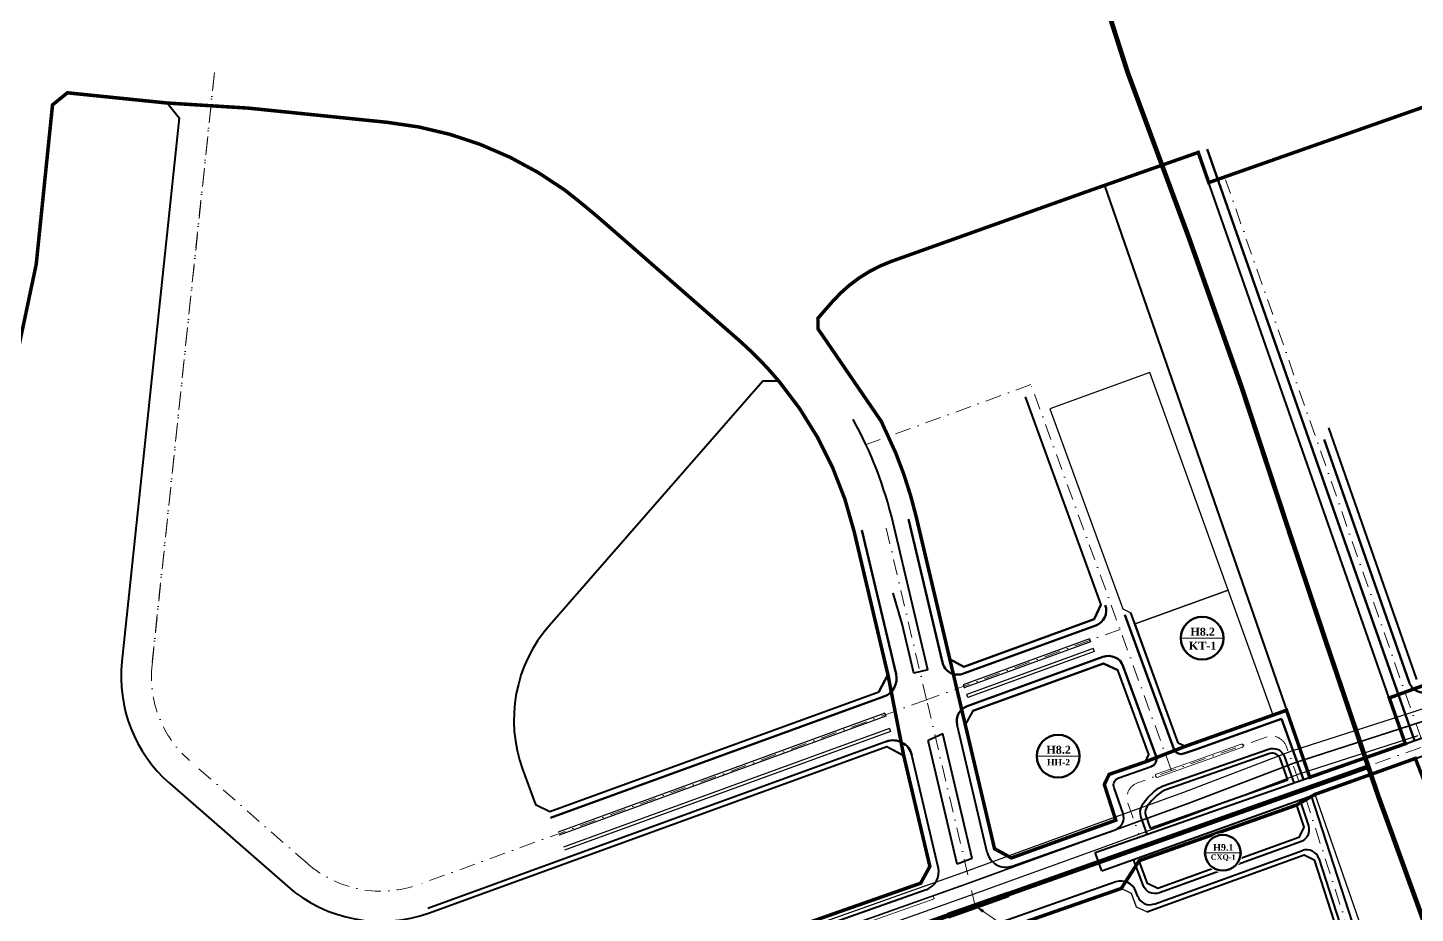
# Model space of a CAD drawing. Header units: millimetres. Extents: x 583747 to 595948, y 2304962 to 2309584.
# Drawn here: x 591019 to 591889, y 2307919 to 2308474 of the extents above; entities that cross this region are included whole.
import ezdxf

# ---------------------------------------------------------------- set-up
doc = ezdxf.new("R2010")
doc.units = ezdxf.units.MM
doc.set_wipeout_variables(frame=1)
for name, pattern in [('DASHDOT', [1, 0.5, -0.25, 0, -0.25]), ('DASHED', [4.5, 3, -1.5]), ('PHANTOM2', [1.25, 0.625, -0.125, 0.125, -0.125, 0.125, -0.125]), ('RANHGIOI', [10, 6, -1.7, 0.6, -1.7]), ('RGXA', [10.3, 6, -2, 0.3, -2])]:
    doc.linetypes.add(name, pattern=pattern)
for name, color, linetype, lineweight in [('00_bo_sdd', 7, 'Continuous', 30), ('00_o pho', 2, 'RANHGIOI', 13), ('00_tim_duong', 1, 'DASHDOT', 13), ('DUONG', 5, 'Continuous', 80), ('HE', 7, 'Continuous', 40), ('KT-DIEN110', 1, 'Continuous', 30), ('Rgphuong', 5, 'RGXA', 13), ('TOADO', 7, 'Continuous', 13), ('TREE1', 93, 'Continuous', 13), ('vong tron', 7, 'Continuous', 13)]:
    doc.layers.add(name, color=color, linetype=linetype, lineweight=lineweight)
doc.styles.add('STYLE3', font='Vharialb.ttf', dxfattribs={"height": 10})
doc.styles.add('TXT', font='vntime.TTF', dxfattribs={"height": 1})
doc.dimstyles.new('11', dxfattribs={"dimtxt": 7.5, "dimasz": 7.5, "dimexe": 5, "dimexo": 10, "dimgap": 3, "dimtad": 1, "dimzin": 9, "dimdsep": 46, "dimtxsty": 'STYLE3', "dimcen": 0.05, "dimclrd": 7, "dimclre": 7, "dimclrt": 7, "dimaunit": 1, "dimadec": 4, "dimazin": 0, "dimtfac": 1, "dimtofl": 0, "dimtmove": 1, "dimatfit": 3, "dimfxl": 1, "dimtolj": 1, "dimtzin": 9, "dimarcsym": 0})

# ---------------------------------------------------------------- blocks, each defined once
blk = doc.blocks.new('dfsdf')
at = {"layer": '00_bo_sdd'}
blk.add_lwpolyline([(12478.55, 13238.14), (12632.06, 12797.25, -0.050631), (12658.27, 12697.79, -0.127789), (12642.01, 12531.73, -0.078072), (12590.67, 12439.45, -0.029988), (12502.96, 12340.13), (12503.12, 12332.97), (12540.5, 12298.11)], format="xyb", dxfattribs=at)
blk = doc.blocks.new('www')
for p, q in [((18372.284, 15212.306), (18293.094, 15183.483)), ((18372.968, 15210.427), (18293.778, 15181.604)), ((18243.975, 15165.605), (18039.1, 15091.037)), ((18244.551, 15163.687), (18039.784, 15089.157)), ((18274.905, 15049.327), (18086.797, 14982.852)), ((18274.239, 15051.213), (18274.905, 15049.327)), ((18320.618, 15053.285), (18300.347, 15046.121)), ((18321.618, 15050.456), (18301.188, 15043.236)), ((18320.618, 15053.285), (18321.618, 15050.456)), ((18320.618, 15053.285), (18321.618, 15050.456)), ((18300.347, 15046.121), (18283.074, 15040.017)), ((18301.188, 15043.236), (18284.073, 15037.188))]:
    blk.add_line(p, q)
for points in [[(18414.033, 15127.322), (18440.46, 15136.611), (18467.447, 15146.231)], [(18414.698, 15125.436), (18441.135, 15134.728), (18468.122, 15144.349)], [(18468.122, 15144.349), (18468.344, 15144.557), (18468.531, 15144.774), (18468.661, 15145.002), (18468.74, 15145.223), (18468.756, 15145.442), (18468.716, 15145.64), (18468.616, 15145.827), (18468.476, 15145.978), (18468.273, 15146.096), (18468.027, 15146.187), (18467.757, 15146.227), (18467.456, 15146.235)], [(18414.042, 15127.326), (18413.898, 15127.167), (18413.792, 15126.99), (18413.719, 15126.782), (18413.686, 15126.579), (18413.698, 15126.371), (18413.751, 15126.166), (18413.842, 15125.976), (18413.957, 15125.805), (18414.116, 15125.661), (18414.297, 15125.545), (18414.492, 15125.478), (18414.698, 15125.436)]]:
    blk.add_lwpolyline(points)
at = {"layer": '00_bo_sdd'}
for p, q in [((18254.838, 15221.623), (18249.273, 15240.859)), ((18262.116, 15190.77), (18254.838, 15221.623)), ((18372.284, 15212.306), (18293.094, 15183.483)), ((18372.968, 15210.427), (18293.778, 15181.604)), ((18374.508, 15206.198), (18295.317, 15177.375)), ((18374.508, 15206.198), (18295.317, 15177.375)), ((18375.192, 15204.319), (18296.001, 15175.496)), ((18375.192, 15204.319), (18296.001, 15175.496)), ((18270.875, 15192.836), (18262.116, 15190.77)), ((18293.094, 15183.483), (18293.778, 15181.604)), ((18293.094, 15183.483), (18293.778, 15181.604)), ((18296.001, 15175.496), (18295.317, 15177.375)), ((18296.001, 15175.496), (18295.317, 15177.375)), ((18243.975, 15165.605), (18039.1, 15091.037)), ((18244.551, 15163.687), (18039.784, 15089.157)), ((18243.975, 15165.605), (18244.551, 15163.687)), ((18243.975, 15165.605), (18244.551, 15163.687)), ((18246.854, 15156.011), (18042.52, 15081.64)), ((18246.854, 15156.011), (18042.52, 15081.64)), ((18247.429, 15154.092), (18043.204, 15079.761)), ((18247.429, 15154.092), (18043.204, 15079.761)), ((18246.854, 15156.011), (18247.429, 15154.092)), ((18246.854, 15156.011), (18247.429, 15154.092)), ((18280.357, 15152.639), (18271.072, 15148.444)), ((18298.801, 15074.45), (18280.357, 15152.639)), ((18289.317, 15071.098), (18271.072, 15148.444)), ((18298.801, 15074.45), (18289.317, 15071.098)), ((18320.618, 15053.285), (18300.347, 15046.121)), ((18321.618, 15050.456), (18301.188, 15043.236)), ((18300.347, 15046.121), (18283.074, 15040.017)), ((18301.188, 15043.236), (18284.073, 15037.188))]:
    blk.add_line(p, q, dxfattribs=at)
for points in [[(18410.062, 15379.298), (18347.466, 15356.514), (18393.125, 15231.065), (18398.252, 15228.675), (18400.817, 15221.627), (18459.191, 15242.873)], [(18459.191, 15242.873), (18400.817, 15221.627), (18427.953, 15147.072), (18432.473, 15144.933), (18436.956, 15146.509), (18487.417, 15164.497)], [(18503.411, 15087.776), (18506.578, 15094.235), (18502.135, 15108.018), (18403.457, 15073.108), (18408.655, 15058.827), (18415.067, 15055.829)], [(18503.411, 15087.776), (18506.578, 15094.235), (18502.135, 15108.018), (18403.457, 15073.108), (18408.655, 15058.827), (18415.067, 15055.829)], [(18536.176, 15002.436), (18513.178, 15073.766), (18506.942, 15076.824), (18408.19, 15041.1), (18401.781, 15044.089), (18398.655, 15052.677), (18392.231, 15055.709), (18289.212, 15019.304), (18286.145, 15012.917), (18317.164, 14924.072), (18323.52, 14921.036), (18533.003, 14995.993)]]:
    blk.add_lwpolyline(points, close=True, dxfattribs=at)
blk.add_lwpolyline([(18270.875, 15192.836), (18249.119, 15285.068, 0.0682488), (18224.195, 15349.722)], format="xyb", dxfattribs=at)
at = {"layer": '00_bo_sdd', "elevation": 0.837}
blk.add_lwpolyline([(18459.191, 15242.873), (18400.817, 15221.627), (18427.953, 15147.072), (18432.473, 15144.933), (18436.956, 15146.509), (18487.417, 15164.497)], close=True, dxfattribs=at)
at = {"layer": '00_bo_sdd'}
for points in [[(18372.284, 15212.306), (18372.968, 15210.427)], [(18374.508, 15206.198), (18375.192, 15204.319)], [(18583.431, 15119.633), (18576.551, 15137.278), (18548.678, 15127.297), (18553.354, 15113.495), (18583.225, 15031.307), (18613.069, 14954.656), (18678.617, 14776.361), (18722.631, 14671.12), (18747.758, 14616.742), (18776.816, 14565.015), (18783.767, 14583.87), (18789.264, 14593.635), (18756.905, 14675.707)]]:
    blk.add_lwpolyline(points, dxfattribs=at)
blk.add_lwpolyline([(18500.39, 15121.993), (18494.56, 15138.275, 0.4116365), (18484.398, 15143.133), (18418.37, 15120.143), (18415.465, 15118.564), (18412.552, 15116.333), (18408.923, 15112.767), (18406.003, 15109.065), (18405.07, 15107.337, 0.2118729), (18404.565, 15100.868), (18408.487, 15089.768)], format="xyb", close=True, dxfattribs=at)
at = {"layer": '00_o pho', "color": 2, "linetype": 'PHANTOM2', "ltscale": 10, "const_width": 2.2}
blk.add_lwpolyline([(18588.113, 15547.971), (18447.047, 15498.362), (18440.437, 15517.238), (18417.743, 15509.257), (18434.835, 15463.098), (18467.604, 15370.193), (18497.884, 15278.187), (18521.978, 15206.118), (18545.158, 15137.69), (18570.271, 15146.495), (18560.205, 15175.238), (18675.854, 15217.33, -0.3307517)], format="xyb", dxfattribs=at)
at = {"layer": '00_o pho', "color": 2, "linetype": 'PHANTOM2', "ltscale": 10, "const_width": 2.2, "elevation": 0.837}
blk.add_lwpolyline([(17722.206, 15547.045), (17711.978, 15447.066), (17694.111, 15362.531), (17675.295, 15246.998), (17673.098, 15221.902), (17670.901, 15198.11), (17647.156, 15062.329, 0.3699612), (17716.712, 14944.675), (17771.706, 14925.95, 0.1677695), (17889.192, 14926.45), (18266.454, 15059.068), (18272.204, 15069.6), (18255.813, 15139.086), (18245.929, 15189.699), (18224.787, 15279.329, 0.1163427), (18177.591, 15373.802, 0.0377727), (18153.423, 15398.703), (18069.914, 15471.707, 0.0140726), (18043.359, 15493.635, 0.1319142), (17931.9, 15536.132), (17844.96, 15545.026), (17794.045, 15548.225), (17731.511, 15554.622)], format="xyb", close=True, dxfattribs=at)
at = {"layer": '00_o pho', "color": 2, "linetype": 'PHANTOM2', "ltscale": 10, "const_width": 2.2}
blk.add_lwpolyline([(18497.884, 15278.187), (18467.604, 15370.193), (18434.835, 15463.098), (18417.743, 15509.257), (18381.668, 15496.57), (18369.385, 15492.25), (18248.027, 15448.927, 0.126517), (18211.047, 15423.587), (18202.029, 15413.27), (18202.069, 15406.644), (18241.761, 15348.592), (18250.774, 15328.886, -0.0393185), (18263.718, 15288.513), (18284.702, 15199.556), (18312.749, 15080.658), (18323.281, 15074.907), (18388.747, 15098.566), (18381.567, 15120.959), (18384.616, 15127.302), (18407.292, 15135.138), (18432.473, 15144.933), (18495.797, 15167.481), (18510.36, 15125.488), (18545.158, 15137.69), (18521.978, 15206.118)], format="xyb", close=True, dxfattribs=at)
for points in [[(18585.535, 15114.236), (18576.551, 15137.278), (18548.678, 15127.297), (18553.354, 15113.495), (18583.225, 15031.307)], [(18495.797, 15167.481), (18510.36, 15125.488), (18545.158, 15137.69)], [(18583.225, 15031.307), (18553.354, 15113.495), (18548.678, 15127.297), (18513.616, 15114.742), (18502.102, 15108.086), (18502.102, 15108.086), (18502.102, 15108.086), (18502.102, 15108.086), (18403.425, 15073.176), (18392.199, 15055.777), (17855.798, 14868.674)]]:
    blk.add_lwpolyline(points, dxfattribs=at)
at = {"layer": '00_tim_duong', "ltscale": 20}
for points in [[(18391.42, 15218.207), (18270.164, 15174.073), (17952.025, 15058.28, -0.2733706), (17882.015, 15071.356), (17808.112, 15135.956, -0.2440495), (17784.567, 15195.997), (17823.706, 15567.305), (17784.567, 15195.997), (17823.706, 15567.305)], [(18391.42, 15218.207), (18270.164, 15174.073), (17952.025, 15058.28, -0.2733706), (17882.015, 15071.356), (17808.112, 15135.956, -0.2440495), (17784.567, 15195.997), (17823.706, 15567.305), (17784.567, 15195.997), (17823.706, 15567.305)], [(18503.429, 15123.058), (18495.731, 15144.651, 0.4141715), (18482.955, 15150.713), (18402.443, 15122.026, 0.4114085), (18396.348, 15109.34), (18403.042, 15089.969)], [(18503.429, 15123.058), (18495.731, 15144.651, 0.4141715), (18482.955, 15150.713), (18402.443, 15122.026, 0.4114085), (18396.348, 15109.34), (18403.042, 15089.969)]]:
    blk.add_lwpolyline(points, format="xyb", dxfattribs=at)
for points in [[(18580.179, 15149.968), (18457.582, 15500.045)], [(18580.179, 15149.968), (18457.582, 15500.045)], [(18423.674, 15129.591), (18335.566, 15371.666), (18227.444, 15332.313)], [(18423.674, 15129.591), (18335.566, 15371.666), (18227.444, 15332.313)], [(18270.164, 15174.073), (18244.252, 15283.92)], [(18693.561, 15184.784), (18042.52, 14952.054)], [(18300.647, 15044.847), (18270.164, 15174.073)], [(18300.647, 15044.847), (18270.164, 15174.073)], [(18507.724, 15112.68), (18544.912, 14997.339)], [(18507.724, 15112.68), (18544.912, 14997.339)]]:
    blk.add_lwpolyline(points, dxfattribs=at)
at = {"layer": 'DUONG'}
for p, q in [((18575.932, 15148.48), (18446.097, 15519.228)), ((18575.932, 15148.48), (18446.097, 15519.228)), ((18572.608, 15185.203), (18519.363, 15337.243)), ((18572.608, 15185.203), (18519.363, 15337.243)), ((18280.041, 15197.538), (18258.852, 15287.364)), ((18280.041, 15197.538), (18258.852, 15287.364)), ((18250.979, 15190.07), (18229.653, 15280.476)), ((18250.979, 15190.07), (18229.653, 15280.476)), ((18394.493, 15227.307), (18425.059, 15143.329)), ((18394.493, 15227.307), (18425.059, 15143.329)), ((18376.169, 15220.637), (18293.194, 15190.437)), ((18376.169, 15220.637), (18293.194, 15190.437)), ((18380.66, 15200.988), (18295.601, 15170.029)), ((18380.66, 15200.988), (18295.601, 15170.029)), ((18414.008, 15138.604), (18393.478, 15195.012)), ((18414.008, 15138.604), (18393.478, 15195.012)), ((18243.404, 15176.039), (18034.391, 15099.965)), ((18243.404, 15176.039), (18034.391, 15099.965)), ((18438.291, 15142.739), (18492.706, 15162.136)), ((18438.291, 15142.739), (18492.706, 15162.136)), ((18506.533, 15124.147), (18492.706, 15162.136)), ((18506.533, 15124.147), (18492.706, 15162.136)), ((18431.415, 15140.322), (18438.291, 15142.739)), ((18431.415, 15140.322), (18438.291, 15142.739))]:
    blk.add_line(p, q, dxfattribs=at)
at = {"layer": 'DUONG', "lineweight": 40}
for p, q in [((18375.729, 15078.282), (18690.359, 15188.602)), ((18375.729, 15078.282), (18690.359, 15188.602)), ((18379.911, 15066.863), (18693.534, 15179.169)), ((18379.911, 15066.863), (18693.534, 15179.169)), ((18308.154, 15078.358), (18289.288, 15158.336)), ((18308.154, 15078.358), (18289.288, 15158.336)), ((18245.093, 15147.921), (17957.498, 15043.245)), ((18245.093, 15147.921), (17957.498, 15043.245)), ((18277.479, 15069.016), (18260.876, 15139.4)), ((18277.479, 15069.016), (18260.876, 15139.4)), ((18511.293, 15113.83), (18548.481, 14998.49)), ((18511.293, 15113.83), (18548.481, 14998.49)), ((18379.911, 15066.863), (18375.887, 15078.338)), ((18379.911, 15066.863), (18375.887, 15078.338)), ((18412.802, 15045.971), (18505.754, 15079.585)), ((18412.802, 15045.971), (18505.754, 15079.585)), ((18516.088, 15074.517), (18539.08, 15003.208)), ((18516.088, 15074.517), (18539.08, 15003.208)), ((18388.691, 15059.841), (18289.381, 15024.746)), ((18388.691, 15059.841), (18289.381, 15024.746)), ((18269.798, 15054.947), (18084.464, 14989.452)), ((18269.798, 15054.947), (18084.464, 14989.452)), ((18402.516, 15050.821), (18401.42, 15053.832)), ((18402.516, 15050.821), (18401.42, 15053.832))]:
    blk.add_line(p, q, dxfattribs=at)
for points in [[(18408.487, 15089.768), (18404.565, 15100.868, -0.2118729), (18405.07, 15107.337), (18406.003, 15109.065), (18408.923, 15112.767), (18412.552, 15116.333), (18415.465, 15118.564), (18418.37, 15120.143), (18484.398, 15143.133, -0.4116365), (18494.56, 15138.275), (18500.39, 15121.993)], [(18408.487, 15089.768), (18404.565, 15100.868, -0.2118729), (18405.07, 15107.337), (18406.003, 15109.065), (18408.923, 15112.767), (18412.552, 15116.333), (18415.465, 15118.564), (18418.37, 15120.143), (18484.398, 15143.133, -0.4116365), (18494.56, 15138.275), (18500.39, 15121.993)], [(18323.832, 15069.799), (18388.429, 15092.627, 0.4142136), (18393.307, 15102.835), (18387.666, 15118.797, -0.4162606), (18390.747, 15125.189), (18410.948, 15132.169)], [(18323.832, 15069.799), (18388.429, 15092.627, 0.4142136), (18393.307, 15102.835), (18387.666, 15118.797, -0.4162606), (18390.747, 15125.189), (18410.948, 15132.169)], [(18504.228, 15111.301), (18509.486, 15094.992, -0.4039723), (18504.593, 15085.014), (18416.077, 15053.004, -0.4136061), (18405.839, 15057.791), (18399.954, 15073.961)], [(18504.228, 15111.301), (18509.486, 15094.992, -0.4039723), (18504.593, 15085.014), (18416.077, 15053.004, -0.4136061), (18405.839, 15057.791), (18399.954, 15073.961)]]:
    blk.add_lwpolyline(points, format="xyb", dxfattribs=at)
blk.add_lwpolyline([(18504.195, 15111.368), (18504.207, 15111.335)], dxfattribs=at)
blk.add_lwpolyline([(18504.195, 15111.368), (18504.207, 15111.335)], dxfattribs=at)
at = {"layer": 'DUONG'}
for centre, radius, start, end in [((18372.749, 15230.034), 10, 290, 20), ((18372.749, 15230.034), 10, 290, 20), ((18289.774, 15199.834), 10, 193.272792, 290), ((18289.774, 15199.834), 10, 193.272792, 290), ((18384.081, 15191.591), 10, 20, 110), ((18384.081, 15191.591), 10, 20, 110), ((18239.299, 15187.315), 12, 290, 13.272792), ((18239.299, 15187.315), 12, 290, 13.272792), ((18582.046, 15188.508), 10, 199.300171, 290), ((18582.046, 15188.508), 10, 199.300171, 290), ((18299.021, 15160.632), 10, 110, 193.272792), ((18299.021, 15160.632), 10, 110, 193.272792), ((18249.197, 15136.645), 12, 13.272792, 110), ((18249.197, 15136.645), 12, 13.272792, 110), ((18409.31, 15136.893), 5, 289.126977, 20), ((18409.31, 15136.893), 5, 289.126977, 20), ((18429.757, 15145.039), 5, 200, 289.365906), ((18429.757, 15145.039), 5, 200, 289.365906)]:
    blk.add_arc(centre, radius, start, end, dxfattribs=at)
at = {"layer": 'DUONG', "lineweight": 40}
for centre, radius, start, end in [((18319.833, 15081.113), 12, 193.272792, 289.462684), ((18319.833, 15081.113), 12, 193.272792, 289.462684), ((18508.474, 15072.062), 8, 17.870528, 109.881144), ((18508.474, 15072.062), 8, 17.870528, 109.881144), ((18265.8, 15066.261), 12, 289.462684, 13.272792), ((18265.8, 15066.261), 12, 289.462684, 13.272792), ((18392.023, 15050.412), 10, 20, 109.462684), ((18392.023, 15050.412), 10, 20, 109.462684), ((18410.034, 15053.557), 8, 200, 290), ((18410.034, 15053.557), 8, 200, 290)]:
    blk.add_arc(centre, radius, start, end, dxfattribs=at)
at = {"layer": 'HE'}
for p, q in [((18522.104, 15344.546), (18577.347, 15186.797)), ((18284.702, 15199.556), (18263.718, 15288.512)), ((18284.702, 15199.556), (18263.718, 15288.512)), ((18254.838, 15221.623), (18249.273, 15240.859)), ((18375.204, 15224.543), (18379.43, 15233.606)), ((18375.204, 15224.543), (18379.43, 15233.606)), ((18293.501, 15194.805), (18375.204, 15224.543)), ((18427.953, 15147.072), (18398.252, 15228.675)), ((18427.953, 15147.072), (18398.252, 15228.675)), ((18262.116, 15190.77), (18254.838, 15221.623)), ((18284.702, 15199.556), (18293.501, 15194.805)), ((18299.189, 15167.078), (18381.022, 15196.863)), ((18381.022, 15196.863), (18390.085, 15192.637)), ((18245.929, 15189.699), (18240.228, 15179.14)), ((18245.929, 15189.699), (18240.228, 15179.14)), ((18270.875, 15192.836), (18262.116, 15190.77)), ((18409.439, 15139.653), (18390.085, 15192.637)), ((18409.439, 15139.653, -0.837), (18390.085, 15192.637)), ((18034.03, 15104.09), (18240.228, 15179.14)), ((18299.189, 15167.078), (18294.439, 15158.279)), ((18299.189, 15167.078), (18294.439, 15158.279)), ((18436.956, 15146.509), (18487.417, 15164.497)), ((18436.956, 15146.509), (18487.417, 15164.497, 0.837)), ((18280.357, 15152.639), (18271.072, 15148.444)), ((18298.801, 15074.45), (18280.357, 15152.639)), ((18312.749, 15080.658), (18294.439, 15158.279)), ((18312.749, 15080.658), (18294.439, 15158.279)), ((17958.524, 15040.426), (18245.254, 15144.787)), ((18245.254, 15144.787), (18255.813, 15139.086)), ((18289.317, 15071.098), (18271.072, 15148.444)), ((18427.953, 15147.072), (18432.473, 15144.933)), ((18432.473, 15144.933), (18436.956, 15146.509)), ((18432.473, 15144.933), (18436.956, 15146.509)), ((18272.204, 15069.6), (18255.813, 15139.086)), ((18272.204, 15069.6), (18255.813, 15139.086)), ((18407.292, 15135.138), (18409.439, 15139.653)), ((18407.292, 15135.138, -0.837), (18409.439, 15139.653, -0.837)), ((18403.425, 15073.176), (18502.102, 15108.086)), ((18403.425, 15073.176), (18502.102, 15108.086)), ((18323.281, 15074.907), (18372.385, 15092.26)), ((18372.385, 15092.26), (18372.218, 15092.731)), ((18372.385, 15092.26), (18372.218, 15092.731)), ((18388.747, 15098.566), (18389.057, 15099.914)), ((18298.801, 15074.45), (18289.317, 15071.098)), ((18312.749, 15080.658), (18323.281, 15074.907)), ((18266.454, 15059.068), (18272.204, 15069.6)), ((18082.797, 14994.166), (18266.454, 15059.068))]:
    blk.add_line(p, q, dxfattribs=at)
for points in [[(17794.012, 15548.293), (17801.576, 15538.976), (17765.639, 15198.057, 0.2440495), (17795.575, 15121.719), (17869.478, 15057.118, 0.2733706), (17958.492, 15040.494), (18245.222, 15144.855), (18255.781, 15139.154), (18272.172, 15069.668), (18266.422, 15059.136), (18082.765, 14994.234), (18019.039, 14971.98), (17889.16, 14926.518, -0.1677695), (17771.674, 14926.018), (17716.68, 14944.743, -0.3699613), (17647.124, 15062.397), (17670.869, 15196.874), (17675.263, 15247.066), (17690.504, 15337.607), (17694.079, 15362.599), (17706.417, 15422.57), (17711.946, 15447.134), (17722.174, 15547.113), (17731.479, 15554.69)], [(18224.787, 15279.329, 0.1163427), (18177.591, 15373.802), (18167.592, 15373.874), (18033.654, 15220.65, 0.2733706), (18016.843, 15130.636), (18024.967, 15108.316), (18034.03, 15104.09), (18240.228, 15179.14), (18245.929, 15189.699)], [(18496.548, 15123.824), (18491.736, 15137.263, 0.4116365), (18485.384, 15140.299), (18419.588, 15117.39), (18417.103, 15116.04), (18414.523, 15114.064), (18411.161, 15110.76), (18408.519, 15107.411), (18407.709, 15105.911, 0.2118729), (18407.393, 15101.868), (18410.319, 15093.59)], [(18496.548, 15123.824), (18491.736, 15137.263, 0.4116365), (18485.384, 15140.299), (18419.588, 15117.39), (18417.103, 15116.04), (18414.523, 15114.064), (18411.161, 15110.76), (18408.519, 15107.411), (18407.709, 15105.911, 0.2118729), (18407.393, 15101.868), (18410.319, 15093.59)]]:
    blk.add_lwpolyline(points, format="xyb", close=True, dxfattribs=at)
at = {"layer": 'HE', "elevation": 0.837}
blk.add_lwpolyline([(17794.012, 15548.293), (17801.576, 15538.976), (17765.639, 15198.057, 0.2440495), (17795.575, 15121.719), (17869.478, 15057.118, 0.2733706), (17958.492, 15040.494), (18245.222, 15144.855), (18255.781, 15139.154), (18272.172, 15069.668), (18266.422, 15059.136), (18082.765, 14994.234), (18019.039, 14971.98), (17889.16, 14926.518, -0.1677695), (17771.674, 14926.018), (17716.68, 14944.743, -0.3699613), (17647.124, 15062.397), (17670.869, 15196.874), (17675.263, 15247.066), (17690.504, 15337.607), (17694.079, 15362.599), (17706.417, 15422.57), (17711.946, 15447.134), (17722.174, 15547.113), (17731.479, 15554.69)], format="xyb", close=True, dxfattribs=at)
at = {"layer": 'HE'}
for points in [[(18497.884, 15278.187), (18467.604, 15370.193), (18434.835, 15463.098), (18417.743, 15509.257), (18381.668, 15496.57), (18510.36, 15125.488), (18545.158, 15137.69), (18521.978, 15206.118)], [(18440.437, 15517.238), (18417.743, 15509.257), (18434.835, 15463.098), (18467.604, 15370.193), (18497.884, 15278.187), (18521.978, 15206.118), (18545.158, 15137.69), (18570.271, 15146.495)], [(18390.085, 15192.637), (18381.022, 15196.863), (18299.189, 15167.078), (18294.439, 15158.279), (18312.749, 15080.658), (18323.281, 15074.907), (18372.385, 15092.26), (18372.218, 15092.731), (18388.747, 15098.566), (18389.057, 15099.914), (18381.567, 15120.959), (18384.616, 15127.302), (18407.292, 15135.138), (18409.439, 15139.653)]]:
    blk.add_lwpolyline(points, close=True, dxfattribs=at)
for points in [[(18381.668, 15496.57), (18510.36, 15125.488)], [(18381.668, 15496.57), (18510.36, 15125.488), (18545.158, 15137.69)], [(18381.668, 15496.57), (18510.36, 15125.488)], [(18502.135, 15108.018), (18506.578, 15094.235), (18503.411, 15087.776), (18415.067, 15055.829), (18408.655, 15058.827), (18403.457, 15073.108)], [(18502.135, 15108.018), (18506.578, 15094.235), (18503.411, 15087.776), (18415.067, 15055.829), (18408.655, 15058.827), (18403.457, 15073.108)], [(18372.218, 15092.731), (18388.747, 15098.566)], [(18388.747, 15098.566), (18389.057, 15099.914)], [(18408.19, 15041.1), (18506.942, 15076.824), (18513.178, 15073.766), (18536.176, 15002.436), (18533.003, 14995.993), (18323.52, 14921.036)], [(18408.19, 15041.1), (18506.942, 15076.824), (18513.178, 15073.766), (18536.176, 15002.436), (18533.003, 14995.993), (18323.52, 14921.036)]]:
    blk.add_lwpolyline(points, dxfattribs=at)
for points in [[(18331.98, 15363.975), (18379.43, 15233.606), (18375.204, 15224.543), (18293.501, 15194.805), (18284.702, 15199.556), (18263.718, 15288.512, 0.0393188), (18250.774, 15328.886)], [(18270.875, 15192.836), (18249.119, 15285.068, 0.0682488), (18224.195, 15349.722)]]:
    blk.add_lwpolyline(points, format="xyb", dxfattribs=at)
at = {"layer": 'KT-DIEN110'}
for points in [[(18677.387, 15200.071), (18573.649, 15165.936), (18498.84, 15141.764), (18431.149, 15115.953), (18373.962, 15095.217), (18292.038, 15065.451), (18166.531, 15020.825), (18086.511, 14992.373), (18026.076, 14971.831), (17975.65, 14954.125), (17861.436, 14915.833), (17850.274, 14776.862), (17742.039, 14580.76), (17681.495, 14478.255), (17610.228, 14346.213), (17547.197, 14292.581), (17532.486, 14280.064), (17445.025, 14205.646), (17252.812, 14041.935), (17173.549, 14187.634)], [(18992.516, 15238.304), (18946.796, 15294.176), (18849.017, 15259.751), (18799.121, 15242.186), (18755.31, 15226.374), (18677.387, 15200.071), (18573.649, 15165.936), (18498.84, 15141.764), (18431.149, 15115.953), (18373.962, 15095.217), (18292.038, 15065.451), (18166.531, 15020.825), (18086.511, 14992.373), (18026.076, 14971.831), (17975.65, 14954.125), (17861.436, 14915.833), (17850.274, 14776.862), (17742.039, 14580.76), (17720.196, 14543.779)], [(17287.393, 13640.278), (17272.077, 14006.524), (17270.674, 14009.102), (17297.893, 14060.627), (17454.746, 14194.222), (17542.207, 14268.64), (17556.918, 14281.157), (17622.092, 14336.612), (17694.558, 14470.876), (17755.065, 14573.32), (17864.967, 14772.441), (17875.595, 14904.76), (17980.519, 14939.937), (18030.974, 14957.653), (18091.437, 14978.204), (18171.556, 15006.692), (18297.112, 15051.335), (18379.085, 15081.119), (18436.378, 15101.893), (18503.822, 15127.61), (18578.299, 15151.675)], [(17287.393, 13640.278), (17272.077, 14006.524), (17270.674, 14009.102), (17297.893, 14060.627), (17454.746, 14194.222), (17542.207, 14268.64), (17556.918, 14281.157), (17622.092, 14336.612), (17694.558, 14470.876), (17755.065, 14573.32), (17864.967, 14772.441), (17875.595, 14904.76), (17980.519, 14939.937), (18030.974, 14957.653), (18091.437, 14978.204), (18171.556, 15006.692), (18297.112, 15051.335), (18379.085, 15081.119), (18436.378, 15101.893), (18503.822, 15127.61), (18578.299, 15151.675)]]:
    blk.add_lwpolyline(points, dxfattribs=at)
at = {"layer": 'KT-DIEN110', "const_width": 1}
blk.add_lwpolyline([(18189.481, 15021.025), (18294.575, 15058.393), (18376.523, 15088.168), (18433.764, 15108.923), (18501.331, 15134.687), (18575.974, 15158.805), (18679.758, 15192.956), (18757.782, 15219.293), (18801.64, 15235.122), (18822.84, 15242.586)], dxfattribs=at)
at = {"layer": 'Rgphuong', "color": 6, "linetype": 'DASHED', "ltscale": 2, "const_width": 3, "flags": 128}
blk.add_lwpolyline([(18407.268, 16230.387), (18383.274, 16046.789), (18370.03, 15848.33), (18370.03, 15848.33), (18370.03, 15848.33), (18375.115, 15663.807), (18382.327, 15610.786), (18396.156, 15567.558), (18434.835, 15463.098), (18467.604, 15370.193), (18497.884, 15278.187), (18521.978, 15206.118), (18553.354, 15113.495), (18583.225, 15031.307), (18613.069, 14954.656), (18678.617, 14776.361), (18722.631, 14671.12), (18747.758, 14616.742), (18776.816, 14565.015)], dxfattribs=at)
blk.add_lwpolyline([(18407.268, 16230.387), (18383.274, 16046.789), (18370.03, 15848.33), (18370.03, 15848.33), (18370.03, 15848.33), (18375.115, 15663.807), (18382.327, 15610.786), (18396.156, 15567.558), (18434.835, 15463.098), (18467.604, 15370.193), (18497.884, 15278.187), (18521.978, 15206.118), (18553.354, 15113.495), (18583.225, 15031.307), (18613.069, 14954.656), (18678.617, 14776.361), (18722.631, 14671.12), (18747.758, 14616.742), (18776.816, 14565.015)], dxfattribs=at)
blk.add_lwpolyline([(18407.268, 16230.387), (18383.274, 16046.789), (18370.03, 15848.33), (18370.03, 15848.33), (18370.03, 15848.33), (18375.115, 15663.807), (18382.327, 15610.786), (18396.156, 15567.558), (18434.835, 15463.098), (18467.604, 15370.193), (18497.884, 15278.187), (18521.978, 15206.118), (18553.354, 15113.495), (18583.225, 15031.307), (18613.069, 14954.656), (18678.617, 14776.361), (18722.631, 14671.12), (18747.758, 14616.742), (18776.816, 14565.015)], dxfattribs=at)
blk.add_lwpolyline([(17765.245, 14871.542, 0.060164), (17882.339, 14897.299), (18027.487, 14948.105), (18547.047, 15132.112)], format="xyb", dxfattribs=at)
at = {"layer": 'HE', "lineweight": 40}
blk.add_blockref('dfsdf', (6035.032, 1876.669), dxfattribs=at)
at = {"layer": 'TOADO', "color": 1}
blk.add_leader([(18300.647, 15044.847), (18326.956, 15026.768), (18341.956, 15026.768)], dimstyle='11', override={"dimasz": 6, "dimgap": 3, "dimtad": 0}, dxfattribs=at)
at = {"linetype": 'Continuous', "lineweight": 9}
for points in [[(18151.963, 15236.091), (18155.468, 15235.147), (18159.775, 15232.453), (18163.22, 15227.867), (18164.413, 15224.279), (18164.687, 15221.445), (18164.18, 15217.606), (18162.42, 15213.575), (18159.99, 15210.633), (18156.526, 15208.223), (18153.491, 15207.097), (18149.896, 15206.653), (18149.896, 15206.653), (18146.096, 15207.15), (18143.865, 15207.939), (18141.524, 15209.251), (18139.366, 15211.056), (18137.56, 15213.282), (18136.445, 15215.291), (18136.445, 15215.291), (18135.322, 15218.917), (18135.104, 15221.445), (18135.409, 15224.434), (18136.176, 15226.973), (18138.693, 15231.104), (18140.358, 15232.75), (18144.419, 15235.185), (18147.225, 15235.993), (18149.896, 15236.236)], [(18354.675, 15153.311), (18358.18, 15152.367), (18362.487, 15149.673), (18365.932, 15145.087), (18367.125, 15141.499), (18367.399, 15138.665), (18366.892, 15134.826), (18365.131, 15130.795), (18362.701, 15127.853), (18359.237, 15125.443), (18356.203, 15124.317), (18352.607, 15123.873), (18352.607, 15123.873), (18348.807, 15124.37), (18346.577, 15125.159), (18344.235, 15126.471), (18342.078, 15128.276), (18340.272, 15130.502), (18339.157, 15132.511), (18339.157, 15132.511), (18338.033, 15136.137), (18337.816, 15138.665), (18338.121, 15141.654), (18338.887, 15144.193), (18341.405, 15148.324), (18343.069, 15149.97), (18347.131, 15152.405), (18349.937, 15153.213), (18352.607, 15153.456)], [(18457.589, 15090.338), (18460.51, 15089.55), (18464.099, 15087.306), (18466.97, 15083.484), (18467.964, 15080.494), (18468.192, 15078.132), (18467.77, 15074.933), (18466.303, 15071.574), (18464.278, 15069.122), (18461.391, 15067.114), (18458.862, 15066.176), (18455.866, 15065.806), (18455.866, 15065.806), (18452.699, 15066.22), (18450.841, 15066.877), (18448.889, 15067.97), (18447.092, 15069.475), (18445.587, 15071.33), (18444.657, 15073.004), (18444.657, 15073.004), (18443.721, 15076.025), (18443.54, 15078.132), (18443.794, 15080.623), (18444.433, 15082.739), (18446.531, 15086.181), (18447.918, 15087.554), (18451.302, 15089.582), (18453.64, 15090.256), (18455.866, 15090.459)]]:
    blk.add_wipeout(points, dxfattribs=at).dxf.layer = 'vong tron'
blk.add_wipeout([(18444.969, 15227.336), (18448.474, 15226.391), (18452.781, 15223.698), (18456.226, 15219.112), (18457.419, 15215.524), (18457.693, 15212.69), (18457.186, 15208.851), (18455.426, 15204.82), (18452.996, 15201.878), (18449.531, 15199.467), (18446.497, 15198.342), (18442.901, 15197.898), (18442.901, 15197.898), (18439.101, 15198.395), (18436.871, 15199.183), (18434.529, 15200.495), (18432.372, 15202.301), (18430.566, 15204.527), (18429.451, 15206.536), (18429.451, 15206.536), (18428.327, 15210.162), (18428.11, 15212.69), (18428.415, 15215.679), (18429.182, 15218.218), (18431.699, 15222.348), (18433.363, 15223.995), (18437.425, 15226.43), (18440.231, 15227.238), (18442.901, 15227.481)], dxfattribs=at).translate(0, 0, 0.837).dxf.layer = 'vong tron'
at = {"layer": 'vong tron'}
for p, q in [((18429.48, 15212.686, 0.837), (18456.235, 15212.686, 0.837)), ((18339.186, 15138.657), (18365.941, 15138.657)), ((18444.682, 15078.129), (18466.977, 15078.129))]:
    blk.add_line(p, q, dxfattribs=at)
at = {"layer": 'vong tron', "lineweight": 50}
for centre, radius in [((18442.901, 15212.686, 0.837), 13.421), ((18352.607, 15138.661), 13.421), ((18455.866, 15078.129), 11.184)]:
    blk.add_circle(centre, radius, dxfattribs=at)
at = {"layer": 'vong tron', "attachment_point": 5, "style": 'TXT'}
for s, insert, char_height in [('{\\f.VnTimeH|b1|i0|c0|p34;H8.2}', (18443.22, 15216.685, 0.837), 5.01645), ('{\\f.VnTimeH|b1|i0|c0|p34;kt-1}', (18443.22, 15207.963, 0.837), 5.01645), ('{\\f.VnTimeH|b1|i0|c0|p34;H8.2}', (18352.926, 15142.657), 5.01645), ('{\\f.VnTimeH|b1|i0|c0|p34;HH-2}', (18352.853, 15134.879), 4.01316), ('{\\f.VnTimeH|b1|i0|c0|p34;H9.1}', (18456.132, 15081.462), 4.18038), ('{\\f.VnTimeH|b1|i0|c0|p34;CXq-1}', (18456.071, 15074.98), 3.3443)]:
    blk.add_mtext(s, dxfattribs=dict(at, insert=insert, char_height=char_height))

msp = doc.modelspace()

# ---------------------------------------------------------------- block references
at = {"layer": 'TREE1'}
msp.add_blockref('www', (573312.5, 2292878.35), dxfattribs=at)

doc.saveas('drawing.dxf')
